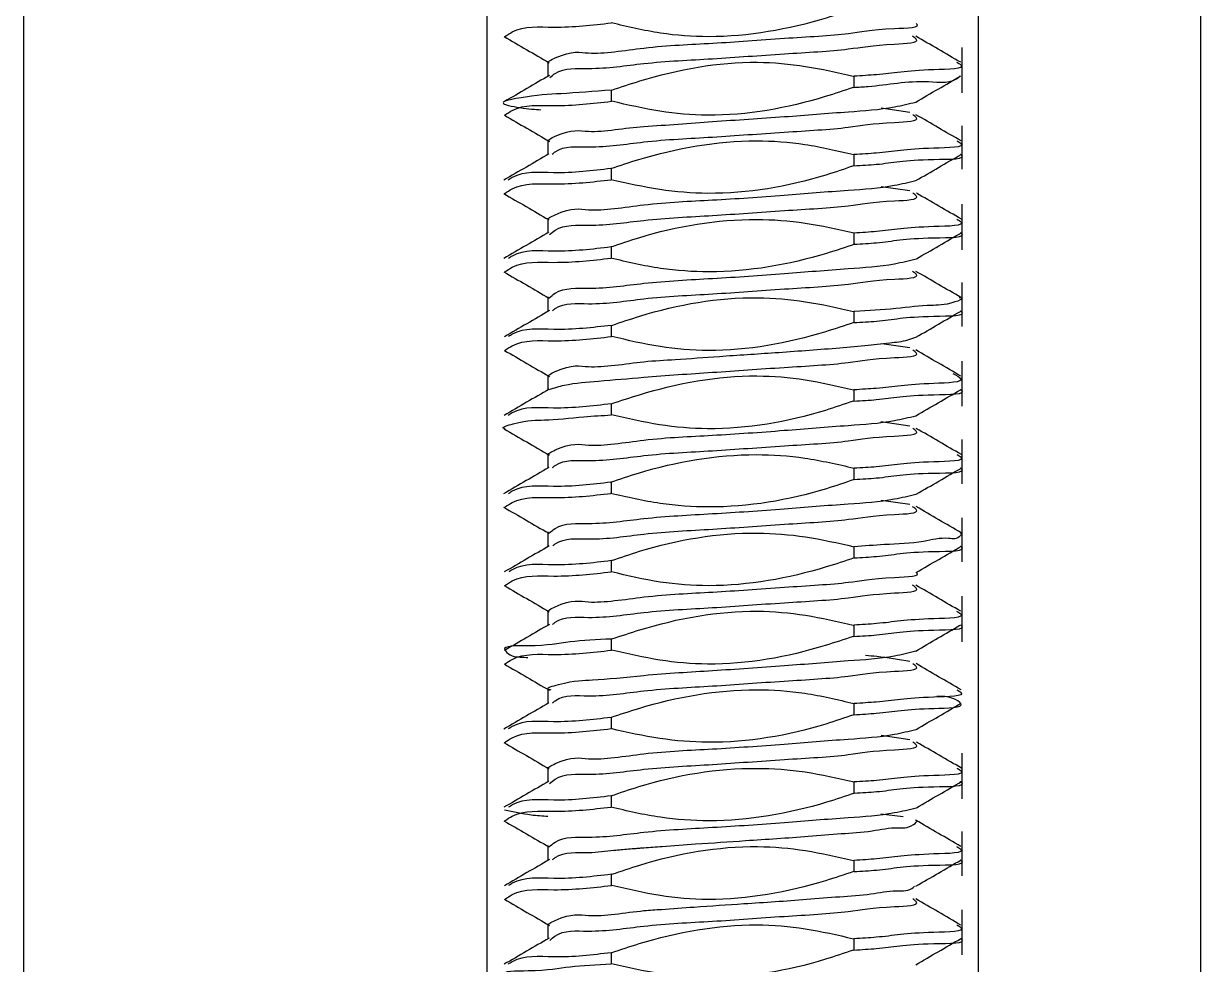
# Model space of a CAD drawing. Header units: millimetres. Extents: x 2 to 1187, y 2 to 839.
# Drawn here: x 650.16 to 653.912, y 454.941 to 457.941 of the extents above; entities that cross this region are included whole.
import ezdxf

# ---------------------------------------------------------------- set-up
doc = ezdxf.new("R2010")
doc.units = ezdxf.units.MM

msp = doc.modelspace()

# ---------------------------------------------------------------- linework, layer by layer
at = {"color": 7, "linetype": 'Continuous', "lineweight": 25}
for p, q in [((650.1601, 460.4434), (650.1601, 449.9434)), ((651.6366, 460.4309), (651.6366, 449.9434)), ((653.2042, 449.9434), (653.2042, 460.4309)), ((653.9118, 460.4434), (653.9118, 449.9434)), ((653.1522, 457.7369), (653.1522, 457.8645)), ((653.1522, 457.7197), (653.1522, 457.8645)), ((651.8315, 457.8197), (651.8315, 457.7722)), ((652.8075, 457.737), (652.8075, 457.7727)), ((652.0333, 457.7283), (652.0333, 457.6926)), ((652.9858, 457.6567), (652.8936, 457.6703)), ((653.1522, 457.4757), (653.1522, 457.6145)), ((651.8315, 457.5701), (651.8315, 457.5228)), ((652.8075, 457.487), (652.8075, 457.5226)), ((652.0333, 457.4783), (652.0333, 457.4426)), ((652.9857, 457.4067), (652.8936, 457.4203)), ((653.1522, 457.2189), (653.1522, 457.3645)), ((651.8315, 457.3198), (651.8315, 457.2732)), ((652.8075, 457.237), (652.8075, 457.2726)), ((652.0333, 457.2282), (652.0333, 457.1926)), ((653.1522, 456.9747), (653.1522, 457.1145)), ((651.8315, 457.0697), (651.8315, 457.0224)), ((652.8075, 456.987), (652.8075, 457.0226)), ((653.1476, 457.0233), (653.1485, 457.0238)), ((652.0333, 456.9783), (652.0333, 456.9426)), ((652.9857, 456.9067), (652.896, 456.9199)), ((653.1522, 456.7205), (653.1522, 456.8645)), ((651.8315, 456.8198), (651.8315, 456.7724)), ((652.8075, 456.7369), (652.8075, 456.7727)), ((652.0333, 456.7283), (652.0333, 456.6926)), ((652.9858, 456.6567), (652.8933, 456.6704)), ((653.1522, 456.473), (653.1522, 456.6145)), ((651.8315, 456.5697), (651.8315, 456.5232)), ((652.8075, 456.487), (652.8075, 456.5226)), ((652.0333, 456.4783), (652.0333, 456.4426)), ((652.9856, 456.4068), (652.8936, 456.4203)), ((653.1522, 456.2246), (653.1522, 456.3645)), ((651.8315, 456.3198), (651.8315, 456.2728)), ((652.8075, 456.2369), (652.8075, 456.2726)), ((652.0333, 456.2282), (652.0333, 456.1926)), ((653.1522, 455.9689), (653.1522, 456.1145)), ((651.8315, 456.0697), (651.8315, 456.0222)), ((652.8075, 455.9866), (652.8075, 456.0227)), ((652.0333, 455.9783), (652.0333, 455.9426)), ((651.6946, 455.9426), (651.693, 455.9416)), ((651.8315, 455.8197), (651.8315, 455.7728)), ((652.8075, 455.737), (652.8075, 455.7726)), ((652.0333, 455.7283), (652.0333, 455.6926)), ((652.9857, 455.6567), (652.8935, 455.6703)), ((653.1522, 455.4692), (653.1522, 455.6145)), ((651.8315, 455.5698), (651.8315, 455.5232)), ((652.8075, 455.4869), (652.8075, 455.5226)), ((652.0333, 455.4782), (652.0333, 455.4426)), ((652.9641, 455.4111), (652.8929, 455.4202)), ((653.1522, 455.2238), (653.1522, 455.3645)), ((651.8315, 455.3197), (651.8315, 455.2723)), ((652.8075, 455.237), (652.8075, 455.2726)), ((652.0333, 455.2283), (652.0333, 455.1926)), ((653.1522, 454.9714), (653.1522, 455.1146)), ((651.8315, 455.0699), (651.8315, 455.0224)), ((652.8075, 454.9869), (652.8075, 455.0227)), ((652.0333, 454.9783), (652.0333, 454.9426))]:
    msp.add_line(p, q, dxfattribs=at)
for points, knots in [([(652.8087, 457.987), (652.779, 457.9771), (652.6293, 457.9271), (652.4194, 457.8893), (652.1877, 457.9061), (652.0856, 457.9303), (652.0337, 457.9426)], [0, 0, 0, 0, 0.119388, 0.600975, 0.797282, 1, 1, 1, 1]), ([(651.6943, 457.8988), (651.7021, 457.9041), (651.747, 457.9344), (651.87, 457.9238), (651.9735, 457.9357), (652.0335, 457.9426)], [0, 0, 0, 0, 0.081351, 0.467125, 1, 1, 1, 1]), ([(651.8354, 457.8154), (651.8352, 457.8154), (651.8266, 457.8173), (651.9055, 457.8577), (651.9687, 457.8366), (652.158, 457.8694), (652.36, 457.8764), (652.5709, 457.8939), (652.791, 457.9049), (652.8698, 457.9246), (653.0254, 457.9274), (653.0058, 457.9405), (653.0058, 457.9405)], [0, 0, 0, 0, 0.000349, 0.021994, 0.112837, 0.262362, 0.448156, 0.642094, 0.814822, 0.940232, 0.999955, 1, 1, 1, 1]), ([(651.6922, 457.8988), (651.7162, 457.8849), (651.7641, 457.8571), (651.8119, 457.8293), (651.8359, 457.8154)], [0, 0, 0, 0, 0.50027, 1, 1, 1, 1]), ([(651.8375, 457.768), (651.8432, 457.7729), (651.8765, 457.8013), (651.9885, 457.7918), (652.1495, 457.8182), (652.3618, 457.8274), (652.5715, 457.844), (652.7868, 457.8553), (652.8783, 457.8746), (653.026, 457.8781), (652.9989, 457.8966), (652.9942, 457.8998)], [0, 0, 0, 0, 0.018658, 0.108562, 0.256652, 0.440688, 0.632895, 0.804103, 0.928435, 0.987645, 1, 1, 1, 1]), ([(653.1477, 457.8169), (653.1238, 457.8308), (653.0759, 457.8586), (653.0281, 457.8864), (653.0042, 457.9003)], [0, 0, 0, 0, 0.500233, 1, 1, 1, 1]), ([(652.0354, 457.7284), (652.0651, 457.7384), (652.2147, 457.7887), (652.4244, 457.8276), (652.6541, 457.8074), (652.7545, 457.7842), (652.8052, 457.7725)], [0, 0, 0, 0, 0.1201741, 0.6052272, 0.8007525, 1, 1, 1, 1]), ([(653.1344, 457.8171), (653.1397, 457.8141), (653.1741, 457.7951), (652.9852, 457.7936), (652.921, 457.7793), (652.8318, 457.7741), (652.8067, 457.7726)], [0, 0, 0, 0, 0.044253, 0.286528, 0.798694, 1, 1, 1, 1]), ([(651.8365, 457.7751), (651.8126, 457.7612), (651.7648, 457.7333), (651.717, 457.7056), (651.6931, 457.6916)], [0, 0, 0, 0, 0.499767, 1, 1, 1, 1]), ([(652.8067, 457.737), (652.822, 457.7378), (652.9017, 457.7423), (653.0057, 457.7652), (653.1209, 457.7479), (653.1451, 457.7728), (653.1459, 457.7736)], [0, 0, 0, 0, 0.133792, 0.696947, 0.990281, 1, 1, 1, 1]), ([(653.0043, 457.6901), (653.0281, 457.704), (653.076, 457.7318), (653.1238, 457.7596), (653.1477, 457.7735)], [0, 0, 0, 0, 0.499767, 1, 1, 1, 1]), ([(652.0341, 457.7283), (651.978, 457.724), (651.8743, 457.716), (651.7855, 457.7126), (651.6603, 457.6876), (651.7551, 457.669), (651.7903, 457.667), (651.8096, 457.6659)], [0, 0, 0, 0, 0.3398, 0.628358, 0.738617, 0.856549, 1, 1, 1, 1]), ([(652.8053, 457.7368), (652.7756, 457.7268), (652.6261, 457.6765), (652.4163, 457.6376), (652.1867, 457.6578), (652.0862, 457.681), (652.0356, 457.6927)], [0, 0, 0, 0, 0.120168, 0.605254, 0.800789, 1, 1, 1, 1]), ([(651.6935, 457.6482), (651.7015, 457.6537), (651.7464, 457.6844), (651.8701, 457.6738), (651.9738, 457.6857), (652.0341, 457.6926)], [0, 0, 0, 0, 0.083414, 0.466924, 1, 1, 1, 1]), ([(651.8364, 457.5655), (651.8359, 457.5656), (651.8267, 457.5675), (651.9042, 457.6078), (651.9684, 457.5858), (652.0786, 457.6087), (652.2106, 457.6169), (652.3598, 457.629), (652.5774, 457.6421), (652.7705, 457.6586), (652.9117, 457.6673), (652.9824, 457.6847), (653.005, 457.6903)], [0, 0, 0, 0, 0.001227, 0.022735, 0.113501, 0.262925, 0.26295, 0.448772, 0.642775, 0.815554, 0.941028, 1, 1, 1, 1]), ([(651.6931, 457.6483), (651.717, 457.6344), (651.7649, 457.6066), (651.8127, 457.5788), (651.8366, 457.5649)], [0, 0, 0, 0, 0.500231, 1, 1, 1, 1]), ([(651.8457, 457.5244), (651.8488, 457.527), (651.8796, 457.5524), (651.9889, 457.5408), (652.1492, 457.5686), (652.3616, 457.5775), (652.5711, 457.5944), (652.7867, 457.6056), (652.8776, 457.6252), (653.0258, 457.6283), (652.9993, 457.6466), (652.995, 457.6495)], [0, 0, 0, 0, 0.010041, 0.100741, 0.250178, 0.435973, 0.62999, 0.802865, 0.928481, 0.98842, 1, 1, 1, 1]), ([(653.1486, 457.5664), (653.1247, 457.5803), (653.0768, 457.6081), (653.0289, 457.6359), (653.005, 457.6498)], [0, 0, 0, 0, 0.50027, 1, 1, 1, 1]), ([(652.032, 457.4782), (652.0617, 457.4881), (652.2114, 457.5381), (652.4213, 457.5759), (652.6531, 457.5591), (652.7553, 457.5349), (652.8072, 457.5226)], [0, 0, 0, 0, 0.11936, 0.600818, 0.797146, 1, 1, 1, 1]), ([(653.1353, 457.5665), (653.1402, 457.5637), (653.1738, 457.5447), (652.9844, 457.5438), (652.9209, 457.5292), (652.8321, 457.5241), (652.8074, 457.5226)], [0, 0, 0, 0, 0.041282, 0.285544, 0.800933, 1, 1, 1, 1]), ([(651.8349, 457.5247), (651.8109, 457.5108), (651.763, 457.483), (651.7151, 457.4552), (651.6911, 457.4413)], [0, 0, 0, 0, 0.499769, 1, 1, 1, 1]), ([(652.8072, 457.487), (652.8322, 457.4884), (652.9217, 457.4933), (652.9762, 457.5098), (653.1724, 457.5074), (653.1475, 457.5231), (653.1474, 457.5232)], [0, 0, 0, 0, 0.207681, 0.744403, 0.998713, 1, 1, 1, 1]), ([(653.005, 457.4398), (653.029, 457.4537), (653.0768, 457.4815), (653.1246, 457.5093), (653.1486, 457.5232)], [0, 0, 0, 0, 0.499843, 1, 1, 1, 1]), ([(652.8068, 457.487), (652.7772, 457.4768), (652.6278, 457.4253), (652.4172, 457.3894), (652.186, 457.4079), (652.0841, 457.4309), (652.0324, 457.4426)], [0, 0, 0, 0, 0.1195, 0.602366, 0.797932, 1, 1, 1, 1]), ([(652.0329, 457.4782), (651.973, 457.471), (651.8699, 457.4585), (651.7508, 457.4714), (651.7095, 457.4441), (651.7054, 457.4414)], [0, 0, 0, 0, 0.5545527, 0.9554746, 1, 1, 1, 1]), ([(651.694, 457.3986), (651.7018, 457.4039), (651.7465, 457.4346), (651.8696, 457.4238), (651.973, 457.4357), (652.033, 457.4426)], [0, 0, 0, 0, 0.08187, 0.46694, 1, 1, 1, 1]), ([(651.8354, 457.3154), (651.8353, 457.3154), (651.8268, 457.3173), (651.9051, 457.3579), (651.9684, 457.3365), (652.1578, 457.3694), (652.3575, 457.3767), (652.5774, 457.3926), (652.7701, 457.4085), (652.9113, 457.4172), (652.9819, 457.4346), (653.0044, 457.4402)], [0, 0, 0, 0, 0.000336, 0.021841, 0.112618, 0.262204, 0.448183, 0.642405, 0.815463, 0.941204, 1, 1, 1, 1]), ([(651.6907, 457.3986), (651.7147, 457.3847), (651.7626, 457.3569), (651.8105, 457.3291), (651.8344, 457.3153)], [0, 0, 0, 0, 0.500157, 1, 1, 1, 1]), ([(651.8368, 457.2675), (651.8428, 457.2726), (651.8765, 457.3011), (651.9886, 457.292), (652.1498, 457.3181), (652.362, 457.3276), (652.5716, 457.3443), (652.7869, 457.3556), (652.878, 457.3751), (653.0259, 457.3784), (652.9991, 457.3967), (652.9947, 457.3998)], [0, 0, 0, 0, 0.019479, 0.109429, 0.257494, 0.441499, 0.633596, 0.804695, 0.928972, 0.988192, 1, 1, 1, 1]), ([(653.15, 457.3167), (653.126, 457.3306), (653.078, 457.3583), (653.0301, 457.3861), (653.0062, 457.4)], [0, 0, 0, 0, 0.500194, 1, 1, 1, 1]), ([(652.0323, 457.2282), (652.0619, 457.2384), (652.2113, 457.2898), (652.422, 457.325), (652.6535, 457.3081), (652.7557, 457.285), (652.8075, 457.2733)], [0, 0, 0, 0, 0.119398, 0.601731, 0.797936, 1, 1, 1, 1]), ([(653.1348, 457.3168), (653.1399, 457.3139), (653.174, 457.2949), (652.9849, 457.2936), (652.9211, 457.2792), (652.8323, 457.274), (652.8075, 457.2726)], [0, 0, 0, 0, 0.042909, 0.286305, 0.800405, 1, 1, 1, 1]), ([(651.8346, 457.275), (651.8106, 457.2611), (651.7628, 457.2333), (651.7149, 457.2056), (651.6909, 457.1917)], [0, 0, 0, 0, 0.499845, 1, 1, 1, 1]), ([(652.8083, 457.237), (652.833, 457.2384), (652.9222, 457.2434), (652.9768, 457.2595), (653.1725, 457.2577), (653.1472, 457.2734), (653.1468, 457.2736)], [0, 0, 0, 0, 0.205791, 0.742441, 0.996515, 1, 1, 1, 1]), ([(653.0062, 457.1902), (653.0301, 457.2041), (653.078, 457.2319), (653.126, 457.2597), (653.15, 457.2736)], [0, 0, 0, 0, 0.49973, 1, 1, 1, 1]), ([(652.0329, 457.2282), (651.9732, 457.221), (651.8701, 457.2086), (651.7513, 457.2213), (651.71, 457.1944), (651.7061, 457.1918)], [0, 0, 0, 0, 0.5547247, 0.9571623, 1, 1, 1, 1]), ([(652.8097, 457.2371), (652.78, 457.227), (652.6305, 457.1765), (652.4202, 457.1402), (652.1876, 457.1561), (652.0845, 457.1802), (652.0319, 457.1925)], [0, 0, 0, 0, 0.118985, 0.5991312, 0.7953447, 1, 1, 1, 1]), ([(651.6944, 457.1489), (651.7022, 457.1541), (651.747, 457.1845), (651.8697, 457.1738), (651.973, 457.1857), (652.0328, 457.1926)], [0, 0, 0, 0, 0.080979, 0.467422, 1, 1, 1, 1]), ([(651.835, 457.0655), (651.8416, 457.0711), (651.8757, 457.1003), (651.9885, 457.0915), (652.1501, 457.1173), (652.3604, 457.1274), (652.5772, 457.1425), (652.7704, 457.1585), (652.9117, 457.1673), (652.9826, 457.1848), (653.0054, 457.1904)], [0, 0, 0, 0, 0.021585, 0.112455, 0.262041, 0.44794, 0.642028, 0.8149, 0.940478, 1, 1, 1, 1]), ([(651.6912, 457.1489), (651.7152, 457.135), (651.7631, 457.1072), (651.8111, 457.0794), (651.835, 457.0655)], [0, 0, 0, 0, 0.500231, 1, 1, 1, 1]), ([(651.8466, 457.025), (651.8494, 457.0273), (651.8803, 457.0523), (651.9892, 457.0407), (652.1497, 457.0686), (652.3622, 457.0776), (652.5718, 457.0944), (652.7871, 457.1058), (652.8785, 457.125), (653.0261, 457.1287), (652.9988, 457.147), (652.9941, 457.1502)], [0, 0, 0, 0, 0.009188, 0.10006, 0.249666, 0.435551, 0.629581, 0.802356, 0.927789, 0.987464, 1, 1, 1, 1]), ([(653.1484, 457.067), (653.1245, 457.0809), (653.0767, 457.1087), (653.0288, 457.1365), (653.0049, 457.1504)], [0, 0, 0, 0, 0.500233, 1, 1, 1, 1]), ([(652.0355, 456.9783), (652.0652, 456.9884), (652.2146, 457.0394), (652.4248, 457.077), (652.6547, 457.057), (652.7554, 457.0341), (652.8062, 457.0225)], [0, 0, 0, 0, 0.120034, 0.604917, 0.800571, 1, 1, 1, 1]), ([(653.1426, 457.067), (653.1463, 457.0664), (653.1604, 457.0638), (653.098, 457.0408), (653.049, 457.0446), (652.9315, 457.0293), (652.8526, 457.0255), (652.808, 457.0226), (652.807, 457.0225)], [0, 0, 0, 0, 0.025471, 0.096396, 0.311269, 0.625236, 0.991867, 1, 1, 1, 1]), ([(651.8366, 457.0253), (651.8127, 457.0114), (651.7649, 456.9836), (651.7171, 456.9558), (651.6932, 456.9419)], [0, 0, 0, 0, 0.49973, 1, 1, 1, 1]), ([(652.8071, 456.987), (652.8324, 456.9884), (652.9221, 456.9935), (652.9773, 457.0093), (653.1727, 457.008), (653.147, 457.0236), (653.1466, 457.0239)], [0, 0, 0, 0, 0.20933, 0.743152, 0.995429, 1, 1, 1, 1]), ([(653.0049, 456.9404), (653.0288, 456.9543), (653.0761, 456.9818), (653.1235, 457.0093), (653.1469, 457.0229)], [0, 0, 0, 0, 0.505233, 1, 1, 1, 1]), ([(652.0341, 456.9783), (651.974, 456.9712), (651.8705, 456.9589), (651.7515, 456.9718), (651.7103, 456.9451), (651.7064, 456.9426)], [0, 0, 0, 0, 0.556936, 0.958665, 1, 1, 1, 1]), ([(652.8066, 456.9869), (652.7768, 456.977), (652.6272, 456.927), (652.4176, 456.8878), (652.1873, 456.907), (652.0864, 456.9307), (652.0353, 456.9427)], [0, 0, 0, 0, 0.119958, 0.603837, 0.799744, 1, 1, 1, 1]), ([(651.6938, 456.8984), (651.7018, 456.9038), (651.7468, 456.9343), (651.8702, 456.9238), (651.9738, 456.9357), (652.0341, 456.9426)], [0, 0, 0, 0, 0.082583, 0.467099, 1, 1, 1, 1]), ([(651.8359, 456.8154), (651.8356, 456.8154), (651.8267, 456.8173), (651.905, 456.8576), (651.9688, 456.8365), (652.1148, 456.8629), (652.2503, 456.87), (652.3907, 456.8805), (652.5613, 456.8915), (652.7161, 456.903), (652.8381, 456.913), (652.9142, 456.9222), (652.9696, 456.9275), (652.9965, 456.9377), (653.0049, 456.9409)], [0, 0, 0, 0, 0.000775, 0.022403, 0.113289, 0.262851, 0.347347, 0.46661, 0.617033, 0.782115, 0.860121, 0.927392, 0.977106, 1, 1, 1, 1]), ([(651.6931, 456.8985), (651.717, 456.8846), (651.7649, 456.8568), (651.8127, 456.829), (651.8366, 456.8151)], [0, 0, 0, 0, 0.5001926, 1, 1, 1, 1]), ([(651.8363, 456.7742), (651.8521, 456.779), (651.9031, 456.7945), (652.0049, 456.8009), (652.1616, 456.816), (652.3609, 456.8285), (652.5712, 456.8441), (652.7865, 456.8556), (652.8778, 456.875), (653.0259, 456.8783), (652.9991, 456.8967), (652.9946, 456.8997)], [0, 0, 0, 0, 0.041577, 0.133855, 0.255102, 0.439503, 0.632181, 0.803857, 0.928595, 0.988087, 1, 1, 1, 1]), ([(653.1478, 456.8166), (653.1239, 456.8305), (653.076, 456.8583), (653.0282, 456.8862), (653.0043, 456.9001)], [0, 0, 0, 0, 0.500193, 1, 1, 1, 1]), ([(652.0339, 456.7283), (652.0636, 456.7382), (652.2132, 456.7881), (652.4229, 456.8272), (652.6534, 456.8084), (652.7545, 456.7846), (652.8057, 456.7725)], [0, 0, 0, 0, 0.119857, 0.603354, 0.799361, 1, 1, 1, 1]), ([(653.1229, 456.8243), (653.1336, 456.8187), (653.1762, 456.7963), (652.9906, 456.7927), (652.9201, 456.7794), (652.8316, 456.7742), (652.8068, 456.7727)], [0, 0, 0, 0, 0.078928, 0.313089, 0.807463, 1, 1, 1, 1]), ([(651.8357, 456.7748), (651.8118, 456.7609), (651.7639, 456.7331), (651.716, 456.7053), (651.6921, 456.6914)], [0, 0, 0, 0, 0.499767, 1, 1, 1, 1]), ([(652.8068, 456.7368), (652.8319, 456.7382), (652.9217, 456.7432), (652.9763, 456.7595), (653.1725, 456.7575), (653.1475, 456.773), (653.1474, 456.7731)], [0, 0, 0, 0, 0.2089618, 0.7447313, 0.9984654, 1, 1, 1, 1]), ([(653.0043, 456.6898), (653.0282, 456.7037), (653.0756, 456.7314), (653.1231, 456.7589), (653.1467, 456.7726)], [0, 0, 0, 0, 0.503382, 1, 1, 1, 1]), ([(652.8055, 456.7369), (652.7758, 456.7267), (652.6264, 456.6757), (652.4161, 456.6384), (652.1861, 456.6582), (652.0852, 456.6811), (652.0342, 456.6927)], [0, 0, 0, 0, 0.1199802, 0.604603, 0.8002762, 1, 1, 1, 1]), ([(652.0335, 456.7283), (651.9734, 456.721), (651.8701, 456.7084), (651.7507, 456.7213), (651.7095, 456.6941), (651.7055, 456.6914)], [0, 0, 0, 0, 0.555899, 0.955928, 1, 1, 1, 1]), ([(651.6949, 456.6482), (651.6932, 456.6487), (651.6792, 456.6526), (651.7661, 456.6782), (651.8181, 456.6734), (651.9356, 456.6869), (652.0052, 456.691), (652.0336, 456.6927)], [0, 0, 0, 0, 0.013725, 0.110293, 0.394529, 0.752894, 1, 1, 1, 1]), ([(651.8365, 456.565), (651.836, 456.5651), (651.8268, 456.567), (651.9038, 456.6076), (651.9693, 456.5866), (652.1574, 456.6193), (652.3576, 456.6268), (652.5775, 456.6427), (652.7701, 456.6586), (652.9113, 456.6673), (652.9819, 456.6847), (653.0044, 456.6902)], [0, 0, 0, 0, 0.0012538, 0.0227205, 0.1134203, 0.2628873, 0.4487522, 0.6428393, 0.8157559, 0.9413714, 1, 1, 1, 1]), ([(651.6922, 456.6482), (651.7161, 456.6343), (651.764, 456.6065), (651.8119, 456.5787), (651.8358, 456.5648)], [0, 0, 0, 0, 0.500231, 1, 1, 1, 1]), ([(651.8459, 456.5246), (651.849, 456.5271), (651.8799, 456.5523), (651.989, 456.5409), (652.1494, 456.5685), (652.3618, 456.5775), (652.5713, 456.5944), (652.7868, 456.6056), (652.8776, 456.6252), (653.0258, 456.6283), (652.9994, 456.6465), (652.9951, 456.6494)], [0, 0, 0, 0, 0.009871, 0.100672, 0.25021, 0.436071, 0.630145, 0.803043, 0.928662, 0.98859, 1, 1, 1, 1]), ([(653.1498, 456.5663), (653.1259, 456.5802), (653.0779, 456.608), (653.03, 456.6358), (653.006, 456.6497)], [0, 0, 0, 0, 0.500233, 1, 1, 1, 1]), ([(652.0311, 456.4781), (652.0608, 456.4882), (652.2103, 456.5389), (652.4207, 456.5749), (652.6528, 456.559), (652.7554, 456.5352), (652.8075, 456.5232)], [0, 0, 0, 0, 0.119211, 0.600355, 0.796926, 1, 1, 1, 1]), ([(653.1354, 456.5664), (653.1402, 456.5637), (653.1738, 456.5447), (652.9844, 456.5438), (652.921, 456.5292), (652.8322, 456.5241), (652.8075, 456.5226)], [0, 0, 0, 0, 0.040864, 0.285153, 0.800778, 1, 1, 1, 1]), ([(651.8343, 456.5249), (651.8104, 456.511), (651.7624, 456.4832), (651.7145, 456.4554), (651.6905, 456.4415)], [0, 0, 0, 0, 0.499805, 1, 1, 1, 1]), ([(652.808, 456.487), (652.8327, 456.4884), (652.9219, 456.4934), (652.9765, 456.5097), (653.1724, 456.5074), (653.1473, 456.5232), (653.1471, 456.5234)], [0, 0, 0, 0, 0.205949, 0.743086, 0.997631, 1, 1, 1, 1]), ([(653.0061, 456.4401), (653.03, 456.4539), (653.0779, 456.4817), (653.1258, 456.5095), (653.1498, 456.5234)], [0, 0, 0, 0, 0.499806, 1, 1, 1, 1]), ([(652.0325, 456.4782), (651.9729, 456.471), (651.8699, 456.4586), (651.7511, 456.4713), (651.7098, 456.4442), (651.7057, 456.4416)], [0, 0, 0, 0, 0.554065, 0.956202, 1, 1, 1, 1]), ([(652.8089, 456.487), (652.7792, 456.4769), (652.6298, 456.4256), (652.4192, 456.3903), (652.1867, 456.4069), (652.0837, 456.4305), (652.0311, 456.4425)], [0, 0, 0, 0, 0.118987, 0.599579, 0.795308, 1, 1, 1, 1]), ([(651.6944, 456.3988), (651.7021, 456.4041), (651.7468, 456.4345), (651.8695, 456.4238), (651.9727, 456.4357), (652.0325, 456.4426)], [0, 0, 0, 0, 0.08095, 0.467376, 1, 1, 1, 1]), ([(651.835, 456.3155), (651.8415, 456.3211), (651.8756, 456.3503), (651.9883, 456.3415), (652.1499, 456.3673), (652.3601, 456.3774), (652.5769, 456.3925), (652.7702, 456.4085), (652.9115, 456.4172), (652.9823, 456.4347), (653.005, 456.4403)], [0, 0, 0, 0, 0.021566, 0.112393, 0.261981, 0.447921, 0.642077, 0.815061, 0.940746, 1, 1, 1, 1]), ([(651.6904, 456.3988), (651.7144, 456.3849), (651.7624, 456.3572), (651.8103, 456.3294), (651.8343, 456.3155)], [0, 0, 0, 0, 0.500195, 1, 1, 1, 1]), ([(651.8469, 456.2752), (651.8496, 456.2774), (651.8804, 456.3023), (651.9893, 456.2907), (652.1498, 456.3186), (652.3623, 456.3275), (652.5719, 456.3444), (652.7871, 456.3558), (652.8784, 456.375), (653.0261, 456.3787), (652.9989, 456.397), (652.9942, 456.4001)], [0, 0, 0, 0, 0.008958, 0.099914, 0.249576, 0.435505, 0.629571, 0.802386, 0.927853, 0.987564, 1, 1, 1, 1]), ([(653.1494, 456.317), (653.1254, 456.3308), (653.0775, 456.3586), (653.0296, 456.3864), (653.0057, 456.4003)], [0, 0, 0, 0, 0.500193, 1, 1, 1, 1]), ([(652.0343, 456.2283), (652.064, 456.2385), (652.2134, 456.2898), (652.4239, 456.326), (652.6546, 456.3072), (652.7561, 456.2843), (652.8075, 456.2727)], [0, 0, 0, 0, 0.119711, 0.603369, 0.799112, 1, 1, 1, 1]), ([(653.1461, 456.3169), (653.1475, 456.3168), (653.1523, 456.3165), (653.1391, 456.2937), (653.0939, 456.3051), (653.0153, 456.2827), (652.9137, 456.2806), (652.8398, 456.275), (652.8075, 456.2726)], [0, 0, 0, 0, 0.010203, 0.034699, 0.144561, 0.370785, 0.724917, 1, 1, 1, 1]), ([(651.8361, 456.2755), (651.8122, 456.2616), (651.7644, 456.2338), (651.7166, 456.206), (651.6926, 456.1921)], [0, 0, 0, 0, 0.499767, 1, 1, 1, 1]), ([(652.8078, 456.237), (652.8328, 456.2384), (652.9222, 456.2434), (652.9775, 456.2592), (653.1726, 456.2579), (653.1468, 456.2736), (653.1462, 456.274)], [0, 0, 0, 0, 0.207318, 0.741654, 0.994348, 1, 1, 1, 1]), ([(653.0057, 456.1905), (653.0297, 456.2044), (653.0777, 456.2322), (653.1257, 456.2601), (653.1497, 456.274)], [0, 0, 0, 0, 0.499768, 1, 1, 1, 1]), ([(652.0337, 456.2282), (651.9738, 456.221), (651.8705, 456.2085), (651.7517, 456.2213), (651.7105, 456.1946), (651.7067, 456.1922)], [0, 0, 0, 0, 0.556366, 0.959373, 1, 1, 1, 1]), ([(652.8084, 456.237), (652.7787, 456.227), (652.629, 456.1771), (652.4192, 456.139), (652.1877, 456.1562), (652.0857, 456.1803), (652.034, 456.1926)], [0, 0, 0, 0, 0.119465, 0.601385, 0.797672, 1, 1, 1, 1]), ([(651.6942, 456.1487), (651.702, 456.154), (651.747, 456.1844), (651.87, 456.1738), (651.9735, 456.1857), (652.0336, 456.1926)], [0, 0, 0, 0, 0.081605, 0.467145, 1, 1, 1, 1]), ([(651.8356, 456.0653), (651.8354, 456.0654), (651.8266, 456.0673), (651.9052, 456.1076), (651.969, 456.0866), (652.1579, 456.1193), (652.3601, 456.1265), (652.5708, 456.1436), (652.7915, 456.1556), (652.8689, 456.1731), (653.0264, 456.1789), (653.0058, 456.1905), (653.0058, 456.1905)], [0, 0, 0, 0, 0.000556, 0.022197, 0.113035, 0.262531, 0.44829, 0.642204, 0.814886, 0.940272, 0.999971, 1, 1, 1, 1]), ([(651.6924, 456.1487), (651.7164, 456.1348), (651.7643, 456.1071), (651.8121, 456.0792), (651.836, 456.0653)], [0, 0, 0, 0, 0.500233, 1, 1, 1, 1]), ([(651.8462, 456.0247), (651.8491, 456.0271), (651.8799, 456.0524), (651.989, 456.0407), (652.1493, 456.0686), (652.3618, 456.0773), (652.5714, 456.0941), (652.7867, 456.1053), (652.8782, 456.1246), (653.026, 456.1281), (652.9989, 456.1466), (652.9943, 456.1497)], [0, 0, 0, 0, 0.009554, 0.100273, 0.249734, 0.435452, 0.629469, 0.802289, 0.927808, 0.987608, 1, 1, 1, 1]), ([(653.1477, 456.0669), (653.1237, 456.0808), (653.0759, 456.1085), (653.0281, 456.1364), (653.0042, 456.1503)], [0, 0, 0, 0, 0.5002717, 1, 1, 1, 1]), ([(652.0353, 455.9784), (652.065, 455.9883), (652.2146, 456.0386), (652.4242, 456.0777), (652.654, 456.0575), (652.7545, 456.0342), (652.8052, 456.0225)], [0, 0, 0, 0, 0.12016, 0.605093, 0.800626, 1, 1, 1, 1]), ([(653.1345, 456.067), (653.1397, 456.0641), (653.1741, 456.0451), (652.9851, 456.0436), (652.9209, 456.0293), (652.8318, 456.0241), (652.8066, 456.0226)], [0, 0, 0, 0, 0.0439471, 0.2863814, 0.7987958, 1, 1, 1, 1]), ([(651.8365, 456.025), (651.8126, 456.0111), (651.7656, 455.9838), (651.7186, 455.9565), (651.6955, 455.9431)], [0, 0, 0, 0, 0.508642, 1, 1, 1, 1]), ([(652.8067, 455.9865), (652.832, 455.988), (652.9219, 455.9929), (652.9769, 456.0091), (653.1725, 456.0072), (653.1473, 456.0229), (653.147, 456.0231)], [0, 0, 0, 0, 0.20982, 0.744331, 0.997134, 1, 1, 1, 1]), ([(652.8053, 455.9868), (652.7756, 455.9768), (652.626, 455.9264), (652.4162, 455.8877), (652.1866, 455.9079), (652.0861, 455.931), (652.0355, 455.9427)], [0, 0, 0, 0, 0.120183, 0.605316, 0.80085, 1, 1, 1, 1]), ([(653.0042, 455.9401), (653.0281, 455.954), (653.0751, 455.9813), (653.1221, 456.0087), (653.1453, 456.0221)], [0, 0, 0, 0, 0.508163, 1, 1, 1, 1]), ([(652.034, 455.9783), (651.9877, 455.976), (651.8936, 455.9715), (651.8155, 455.9531), (651.6722, 455.9587), (651.721, 455.9179), (651.747, 455.9216), (651.7656, 455.9196), (651.7672, 455.9194)], [0, 0, 0, 0, 0.311754, 0.633482, 0.812111, 0.86692, 0.988435, 1, 1, 1, 1]), ([(651.6935, 455.8982), (651.7015, 455.9037), (651.7464, 455.9344), (651.8701, 455.9238), (651.9738, 455.9357), (652.0341, 455.9426)], [0, 0, 0, 0, 0.083395, 0.466906, 1, 1, 1, 1]), ([(651.8416, 455.8154), (651.8376, 455.8163), (651.8194, 455.8204), (651.912, 455.8477), (651.9789, 455.8455), (652.1615, 455.8664), (652.3581, 455.8778), (652.5778, 455.8925), (652.7704, 455.9086), (652.9116, 455.9173), (652.9823, 455.9347), (653.0049, 455.9403)], [0, 0, 0, 0, 0.00841, 0.039235, 0.131008, 0.268739, 0.453115, 0.645608, 0.817055, 0.941552, 1, 1, 1, 1]), ([(652.9858, 455.9067), (652.9505, 455.9127), (652.9036, 455.9207), (652.8563, 455.9245), (652.8445, 455.9255)], [0, 0, 0, 0, 0.751565, 1, 1, 1, 1]), ([(651.693, 455.8983), (651.7169, 455.8844), (651.7648, 455.8566), (651.8126, 455.8288), (651.8364, 455.8149)], [0, 0, 0, 0, 0.500233, 1, 1, 1, 1]), ([(651.8458, 455.7745), (651.8488, 455.777), (651.8797, 455.8024), (651.9889, 455.7908), (652.1492, 455.8185), (652.3616, 455.8275), (652.5711, 455.8444), (652.7867, 455.8556), (652.8776, 455.8752), (653.0258, 455.8783), (652.9993, 455.8966), (652.995, 455.8995)], [0, 0, 0, 0, 0.009954, 0.100666, 0.250122, 0.435928, 0.629983, 0.802867, 0.9285, 0.988447, 1, 1, 1, 1]), ([(653.1488, 455.8164), (653.1248, 455.8303), (653.0769, 455.8581), (653.0291, 455.8859), (653.0051, 455.8998)], [0, 0, 0, 0, 0.500233, 1, 1, 1, 1]), ([(652.0318, 455.7282), (652.0615, 455.7381), (652.2111, 455.7882), (652.4211, 455.8257), (652.6531, 455.8092), (652.7554, 455.785), (652.8075, 455.7727)], [0, 0, 0, 0, 0.119276, 0.600466, 0.79679, 1, 1, 1, 1]), ([(653.1353, 455.8165), (653.1402, 455.8137), (653.1738, 455.7947), (652.9844, 455.7938), (652.9209, 455.7792), (652.8322, 455.7741), (652.8075, 455.7726)], [0, 0, 0, 0, 0.041248, 0.285634, 0.801158, 1, 1, 1, 1]), ([(651.8349, 455.7748), (651.8109, 455.7609), (651.763, 455.7331), (651.715, 455.7053), (651.6911, 455.6914)], [0, 0, 0, 0, 0.499727, 1, 1, 1, 1]), ([(652.8073, 455.737), (652.832, 455.7384), (652.9203, 455.7435), (652.9902, 455.7588), (653.1766, 455.7582), (653.114, 455.7962), (653.088, 455.7953), (653.0713, 455.7947)], [0, 0, 0, 0, 0.167868, 0.602302, 0.808197, 0.877408, 1, 1, 1, 1]), ([(653.0053, 455.6899), (653.0292, 455.7038), (653.077, 455.7316), (653.1249, 455.7594), (653.1489, 455.7733)], [0, 0, 0, 0, 0.499769, 1, 1, 1, 1]), ([(652.0328, 455.7282), (651.973, 455.721), (651.8699, 455.7085), (651.7508, 455.7213), (651.7096, 455.6942), (651.7055, 455.6915)], [0, 0, 0, 0, 0.554581, 0.95583, 1, 1, 1, 1]), ([(652.8071, 455.737), (652.7775, 455.7268), (652.6281, 455.6753), (652.4174, 455.6396), (652.1861, 455.6578), (652.084, 455.6808), (652.0321, 455.6926)], [0, 0, 0, 0, 0.119419, 0.601936, 0.797503, 1, 1, 1, 1]), ([(651.6934, 455.6482), (651.7014, 455.6537), (651.7463, 455.6845), (651.8696, 455.6738), (651.9729, 455.6857), (652.0329, 455.6926)], [0, 0, 0, 0, 0.083667, 0.468129, 1, 1, 1, 1]), ([(651.8362, 455.5652), (651.8358, 455.5653), (651.8268, 455.5671), (651.9041, 455.6077), (651.9691, 455.5866), (652.1575, 455.6193), (652.3576, 455.6267), (652.5774, 455.6426), (652.77, 455.6585), (652.9113, 455.6672), (652.982, 455.6846), (653.0046, 455.6902)], [0, 0, 0, 0, 0.001047, 0.022533, 0.113246, 0.262703, 0.448511, 0.642567, 0.815465, 0.941099, 1, 1, 1, 1]), ([(651.6913, 455.6482), (651.7153, 455.6343), (651.7632, 455.6066), (651.8111, 455.5788), (651.835, 455.5649)], [0, 0, 0, 0, 0.500233, 1, 1, 1, 1]), ([(651.837, 455.5176), (651.8429, 455.5227), (651.8765, 455.5511), (651.9886, 455.542), (652.1498, 455.5681), (652.362, 455.5776), (652.5716, 455.5943), (652.7871, 455.6056), (652.8778, 455.6251), (653.0258, 455.6284), (652.9994, 455.6465), (652.9951, 455.6494)], [0, 0, 0, 0, 0.019316, 0.109333, 0.257501, 0.441631, 0.633846, 0.805049, 0.92939, 0.988634, 1, 1, 1, 1]), ([(653.1506, 455.5663), (653.1266, 455.5802), (653.0787, 455.608), (653.0307, 455.6358), (653.0068, 455.6497)], [0, 0, 0, 0, 0.500194, 1, 1, 1, 1]), ([(652.0325, 455.4782), (652.0622, 455.4884), (652.2116, 455.5398), (652.4223, 455.5751), (652.6537, 455.558), (652.7557, 455.5349), (652.8075, 455.5232)], [0, 0, 0, 0, 0.119452, 0.601987, 0.798121, 1, 1, 1, 1]), ([(653.1353, 455.5664), (653.1402, 455.5637), (653.1739, 455.5448), (652.9847, 455.5437), (652.9212, 455.5292), (652.8323, 455.524), (652.8075, 455.5226)], [0, 0, 0, 0, 0.0412824, 0.2849988, 0.7999492, 1, 1, 1, 1]), ([(651.835, 455.5252), (651.811, 455.5113), (651.7632, 455.4835), (651.7153, 455.4558), (651.6913, 455.4419)], [0, 0, 0, 0, 0.499809, 1, 1, 1, 1]), ([(652.8083, 455.487), (652.833, 455.4884), (652.9222, 455.4934), (652.9771, 455.5094), (653.1726, 455.5077), (653.147, 455.5235), (653.1465, 455.5238)], [0, 0, 0, 0, 0.205747, 0.741785, 0.995547, 1, 1, 1, 1]), ([(653.0064, 455.4404), (653.0303, 455.4543), (653.0783, 455.4821), (653.1262, 455.5099), (653.1502, 455.5237)], [0, 0, 0, 0, 0.49977, 1, 1, 1, 1]), ([(652.0331, 455.4782), (651.9733, 455.471), (651.8701, 455.4586), (651.7515, 455.4713), (651.7102, 455.4445), (651.7063, 455.4419)], [0, 0, 0, 0, 0.555386, 0.958106, 1, 1, 1, 1]), ([(652.8097, 455.487), (652.78, 455.477), (652.6304, 455.4267), (652.4201, 455.3901), (652.1876, 455.406), (652.0847, 455.4302), (652.0322, 455.4425)], [0, 0, 0, 0, 0.119043, 0.599316, 0.795586, 1, 1, 1, 1]), ([(651.6929, 455.4336), (651.7213, 455.4276), (651.7672, 455.4178), (651.814, 455.4146), (651.8318, 455.4134)], [0, 0, 0, 0, 0.6190333, 1, 1, 1, 1]), ([(651.6945, 455.3989), (651.7022, 455.4042), (651.747, 455.4344), (651.8698, 455.4238), (651.9731, 455.4357), (652.0329, 455.4426)], [0, 0, 0, 0, 0.080848, 0.4672978, 1, 1, 1, 1]), ([(651.835, 455.3155), (651.8416, 455.3211), (651.8757, 455.3503), (651.9885, 455.3415), (652.1502, 455.3673), (652.3604, 455.3774), (652.5772, 455.3925), (652.7705, 455.4085), (652.9119, 455.4173), (652.9829, 455.4348), (653.0058, 455.4405)], [0, 0, 0, 0, 0.02156, 0.112428, 0.261983, 0.447828, 0.64186, 0.814681, 0.94021, 1, 1, 1, 1]), ([(651.6913, 455.3989), (651.7153, 455.385), (651.7632, 455.3572), (651.8111, 455.3294), (651.8351, 455.3155)], [0, 0, 0, 0, 0.500233, 1, 1, 1, 1]), ([(651.8465, 455.275), (651.8494, 455.2773), (651.8802, 455.3024), (651.9549, 455.2923), (652.0304, 455.3048), (652.0811, 455.3084), (652.1087, 455.3107), (652.123, 455.3118), (652.1303, 455.3124), (652.1339, 455.3127), (652.1358, 455.3128), (652.1367, 455.3129), (652.1372, 455.3129), (652.1374, 455.3129), (652.1568, 455.3146), (652.2119, 455.3185), (652.3199, 455.3262), (652.4754, 455.3367), (652.6299, 455.3467), (652.765, 455.3583), (652.858, 455.3634), (652.9399, 455.3814), (652.9799, 455.3723), (653.0119, 455.3982), (653.005, 455.3996), (653.0037, 455.3998)], [0, 0, 0, 0, 0.00927, 0.100523, 0.169491, 0.208785, 0.22946, 0.240037, 0.245395, 0.248074, 0.24942, 0.250092, 0.250435, 0.2506, 0.250638, 0.300132, 0.391322, 0.526672, 0.697141, 0.786616, 0.870386, 0.939625, 0.984307, 0.997012, 1, 1, 1, 1]), ([(653.1482, 455.317), (653.1243, 455.3309), (653.0764, 455.3587), (653.0286, 455.3865), (653.0047, 455.4004)], [0, 0, 0, 0, 0.500233, 1, 1, 1, 1]), ([(652.0356, 455.2283), (652.0652, 455.2384), (652.2147, 455.2893), (652.4248, 455.3271), (652.6546, 455.307), (652.7552, 455.2841), (652.806, 455.2725)], [0, 0, 0, 0, 0.120098, 0.605091, 0.80073, 1, 1, 1, 1]), ([(653.1342, 455.3171), (653.1396, 455.3141), (653.1741, 455.2951), (652.9855, 455.2934), (652.9212, 455.2792), (652.8321, 455.274), (652.8069, 455.2726)], [0, 0, 0, 0, 0.044957, 0.286876, 0.798812, 1, 1, 1, 1]), ([(651.8366, 455.2753), (651.8127, 455.2614), (651.7649, 455.2335), (651.7171, 455.2058), (651.6932, 455.1919)], [0, 0, 0, 0, 0.499767, 1, 1, 1, 1]), ([(652.807, 455.237), (652.8324, 455.2384), (652.9221, 455.2435), (652.9773, 455.2593), (653.1727, 455.258), (653.1471, 455.2736), (653.1466, 455.2738)], [0, 0, 0, 0, 0.209588, 0.743407, 0.995683, 1, 1, 1, 1]), ([(653.0047, 455.1903), (653.0287, 455.2042), (653.0765, 455.232), (653.1244, 455.2598), (653.1483, 455.2737)], [0, 0, 0, 0, 0.499806, 1, 1, 1, 1]), ([(652.8063, 455.2369), (652.7766, 455.2269), (652.6269, 455.177), (652.4174, 455.1377), (652.1872, 455.1572), (652.0864, 455.1808), (652.0355, 455.1927)], [0, 0, 0, 0, 0.12001, 0.604159, 0.799948, 1, 1, 1, 1]), ([(652.0341, 455.2283), (651.974, 455.2211), (651.8705, 455.2087), (651.7515, 455.2215), (651.7102, 455.1947), (651.7063, 455.1922)], [0, 0, 0, 0, 0.556826, 0.958359, 1, 1, 1, 1]), ([(651.6938, 455.1484), (651.7017, 455.1538), (651.7467, 455.1844), (651.8702, 455.1738), (651.9739, 455.1857), (652.0341, 455.1926)], [0, 0, 0, 0, 0.082728, 0.467154, 1, 1, 1, 1]), ([(651.836, 455.0654), (651.8356, 455.0654), (651.8267, 455.0673), (651.9048, 455.1076), (651.9687, 455.0863), (652.0989, 455.1106), (652.2094, 455.1174), (652.3162, 455.1254), (652.4702, 455.1356), (652.6252, 455.1458), (652.7596, 455.1571), (652.857, 455.163), (652.931, 455.1788), (652.9858, 455.1741), (652.9991, 455.1891), (653.0004, 455.1905)], [0, 0, 0, 0, 0.000856, 0.02254, 0.113708, 0.263721, 0.311047, 0.400375, 0.534454, 0.704724, 0.794631, 0.879167, 0.949434, 0.995232, 1, 1, 1, 1]), ([(651.6932, 455.1485), (651.7171, 455.1346), (651.7649, 455.1068), (651.8127, 455.079), (651.8366, 455.0651)], [0, 0, 0, 0, 0.500194, 1, 1, 1, 1]), ([(651.8375, 455.0175), (651.8429, 455.0225), (651.8746, 455.0522), (651.9882, 455.041), (652.1485, 455.0684), (652.3615, 455.0775), (652.571, 455.0943), (652.7866, 455.1055), (652.8778, 455.1251), (653.0259, 455.1283), (652.9991, 455.1467), (652.9947, 455.1497)], [0, 0, 0, 0, 0.018074, 0.107611, 0.256746, 0.440768, 0.633036, 0.804334, 0.928819, 0.988184, 1, 1, 1, 1]), ([(653.1479, 455.0666), (653.1239, 455.0805), (653.0761, 455.1083), (653.0283, 455.1361), (653.0044, 455.15)], [0, 0, 0, 0, 0.50023, 1, 1, 1, 1]), ([(652.0336, 454.9783), (652.0633, 454.9882), (652.2129, 455.0381), (652.4226, 455.077), (652.6533, 455.0585), (652.7546, 455.0346), (652.8059, 455.0226)], [0, 0, 0, 0, 0.11978, 0.602966, 0.799069, 1, 1, 1, 1]), ([(653.1349, 455.0668), (653.14, 455.064), (653.1739, 455.0449), (652.9846, 455.0438), (652.9208, 455.0293), (652.8318, 455.0241), (652.8069, 455.0227)], [0, 0, 0, 0, 0.042392, 0.285936, 0.800074, 1, 1, 1, 1]), ([(651.8356, 455.0248), (651.8117, 455.0109), (651.7638, 454.983), (651.7159, 454.9553), (651.6919, 454.9414)], [0, 0, 0, 0, 0.499767, 1, 1, 1, 1]), ([(652.8068, 454.9869), (652.8319, 454.9883), (652.9216, 454.9932), (652.9762, 455.0096), (653.1724, 455.0073), (653.1475, 455.023), (653.1474, 455.0231)], [0, 0, 0, 0, 0.208594, 0.74462, 0.998563, 1, 1, 1, 1]), ([(653.0044, 454.9398), (653.0282, 454.9537), (653.0758, 454.9814), (653.1233, 455.009), (653.1469, 455.0227)], [0, 0, 0, 0, 0.5029488, 1, 1, 1, 1]), ([(652.0334, 454.9783), (651.9734, 454.971), (651.8701, 454.9584), (651.7507, 454.9714), (651.7095, 454.9441), (651.7055, 454.9413)], [0, 0, 0, 0, 0.555723, 0.955852, 1, 1, 1, 1]), ([(652.8056, 454.9869), (652.776, 454.9767), (652.6265, 454.9256), (652.4162, 454.8886), (652.186, 454.9082), (652.085, 454.9311), (652.0339, 454.9427)], [0, 0, 0, 0, 0.119914, 0.604336, 0.800011, 1, 1, 1, 1]), ([(651.705, 454.8982), (651.7008, 454.9014), (651.6738, 454.922), (651.8185, 454.9183), (651.8925, 454.9356), (651.9871, 454.9403), (652.0336, 454.9426)], [0, 0, 0, 0, 0.0394319, 0.2510309, 0.6317786, 1, 1, 1, 1])]:
    msp.add_open_spline(points, degree=3, knots=knots, dxfattribs=at)

doc.saveas('drawing.dxf')
